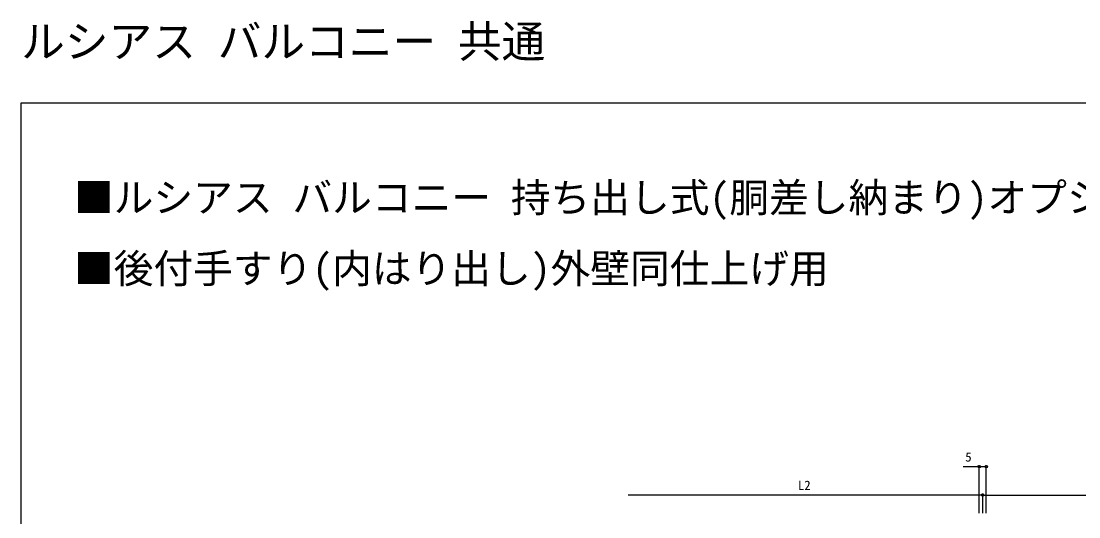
# Model space of a CAD drawing. Units: millimetres, scale not verified. Extents: x -693 to 693, y -1120 to 1121.
# Drawn here: x -693 to 53, y 772 to 1121 of the extents above; entities that cross this region are included whole.
import ezdxf
from ezdxf.enums import TextEntityAlignment as Align

# ---------------------------------------------------------------- set-up
doc = ezdxf.new("R2010")
doc.units = ezdxf.units.MM
doc.header["$LTSCALE"] = 6
for name, color, linetype in [('0-1_USER1', 3, 'Continuous'), ('0-6_YKK_D', 6, 'Continuous'), ('0-7_YKK_ZWAK', 7, 'Continuous')]:
    doc.layers.add(name, color=color, linetype=linetype)
doc.styles.add('ＭＳ ゴシック', font='')
doc.styles.get('ＭＳ ゴシック').set_extended_font_data('MS Gothic')

msp = doc.modelspace()

# ---------------------------------------------------------------- linework, layer by layer
at = {"layer": '0-6_YKK_D'}
for p, q in [((-17.666, 774.735), (-17.666, 808.561)), ((-12.666, 774.735), (-12.666, 808.561)), ((-15.166, 787.561), (-265.166, 787.561)), ((-15.166, 774.735), (-15.166, 788.561)), ((-15.166, 774.735), (-15.166, 788.561)), ((-15.166, 787.561), (234.834, 787.561))]:
    msp.add_line(p, q, dxfattribs=at)
msp.add_lwpolyline([(-12.666, 807.561), (-17.666, 807.561), (-29.066, 807.561)], dxfattribs=at)
for centre in [(-17.666, 807.561), (-12.666, 807.561), (-15.166, 787.561), (-15.166, 787.561)]:
    msp.add_circle(centre, 0.85, dxfattribs=at)
at = {"layer": '0-7_YKK_ZWAK'}
msp.add_line((-693, 1063.9), (693, 1063.9), dxfattribs=at)
msp.add_lwpolyline([(693, -1120.1), (-693, -1120.1), (-693, 1063.9)], dxfattribs=at)

# ---------------------------------------------------------------- texts
at = {"layer": '0-1_USER1', "style": 'ＭＳ ゴシック'}
for s, height, p in [('ルシアス バルコニー 共通 ', 22.58, (-693, 1089.1)), ('■ルシアス バルコニー 持ち出し式(胴差し納まり)オプション ', 20.53, (-655.755, 980.766)), ('■後付手すり(内はり出し)外壁同仕上げ用 ', 20.53, (-655.755, 930.766))]:
    msp.add_text(s, height=height, dxfattribs=at).set_placement(p, align=Align.BOTTOM_LEFT)
at = {"layer": '0-6_YKK_D', "style": 'ＭＳ ゴシック'}
for s, p in [('5', (-27.466, 809.161)), ('L2', (-145.446, 789.161))]:
    msp.add_text(s, height=6.598, dxfattribs=at).set_placement(p, align=Align.BOTTOM_LEFT)

doc.saveas('drawing.dxf')
